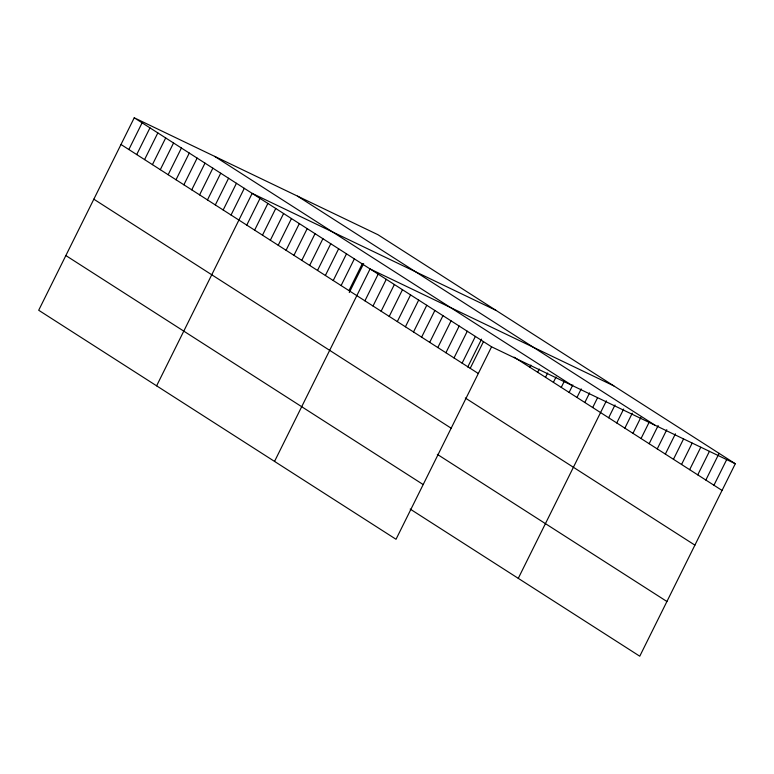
<?xml version="1.0" encoding="UTF-8"?>
<svg xmlns="http://www.w3.org/2000/svg" width="774" height="774" viewBox="0 0 774 774"><rect width="100%" height="100%" fill="white"/><g stroke="black" fill="none" stroke-linecap="round" stroke-linejoin="round"><path stroke-width="1.16" d="M134.241 117.793L38.7 310.258L396.027 539.275L491.567 346.81L134.241 117.793L377.973 234.725L735.3 463.742L639.759 656.207L410.181 509.069M128.852 149.527L142.097 122.834M136.708 154.568L149.963 127.874M144.574 159.608L157.828 132.915M152.43 164.639L165.684 137.946M160.295 169.68L173.55 142.987M168.152 174.721L181.406 148.028M176.017 179.762L189.272 153.068M183.883 184.793L197.128 158.099M191.739 189.833L204.994 163.14M199.605 194.874L212.85 168.181M207.461 199.915L220.716 173.221M215.327 204.946L228.572 178.252M223.183 209.986L236.438 183.293M231.049 215.027L244.294 188.334M156.619 385.829L252.16 193.374L495.892 310.306M246.771 225.099L260.016 198.405M254.627 230.139L267.881 203.446M262.492 235.18L275.738 208.487M270.349 240.221L283.603 213.527M278.214 245.252L291.459 218.558M286.07 250.292L299.325 223.599M293.936 255.333L307.191 228.64M301.792 260.374L315.047 233.671M309.658 265.405L322.913 238.711M317.514 270.445L330.769 243.752M325.38 275.486L338.635 248.793M333.246 280.527L346.491 253.824M341.102 285.558L354.357 258.864M348.968 290.598L362.213 263.905M349.277 292.533L363.654 263.566M274.538 461.41L370.078 268.946L613.811 385.878M364.922 300.825L378.176 274.131M373.02 306.02L386.274 279.327M381.127 311.206L394.372 284.513M389.225 316.402L402.47 289.708M397.323 321.587L410.568 294.894M405.421 326.783L418.676 300.089M413.519 331.969L426.774 305.275M421.617 337.164L434.872 310.471M429.715 342.36L442.97 315.657M437.823 347.545L451.068 320.852M445.921 352.741L459.166 326.038M454.019 357.927L467.273 331.233M462.117 363.122L475.371 336.429M467.728 367.031L481.573 339.138M470.215 368.308L483.469 341.615M529.803 367.224L530.867 365.086M537.669 372.265L539.255 369.063M545.525 377.306L547.653 373.029M553.391 382.337L556.042 377.006M561.256 387.377L564.43 380.972M569.113 392.418L572.828 384.939M576.978 397.459L581.216 388.916M584.834 402.49L589.604 392.882M592.7 407.53L597.47 397.923M518.27 578.342L606.39 400.826M608.654 417.757L615.02 404.947M616.752 422.952L623.651 409.069M624.86 428.138L632.281 413.19M632.958 433.334L640.911 417.321M641.056 438.529L649.009 422.507M649.154 443.715L658.161 425.565M657.252 448.91L666.791 429.686M665.35 454.096L675.421 433.808M673.448 459.292L683.519 439.003M681.555 464.477L692.149 443.125M689.653 469.673L700.78 447.246M697.751 474.859L709.41 451.368M705.849 480.054L719.104 453.361M713.947 485.24L726.67 459.621M491.567 346.81L735.3 463.742M297.545 196.141L654.872 425.149M214.669 156.387L571.996 385.394M514.081 357.153L722.045 490.435M120.986 144.486L478.313 373.503M465.309 398L694.897 545.138M93.838 199.199L451.165 428.206M437.329 454.357L666.917 601.495M65.858 255.555L423.185 484.563"/></g></svg>
